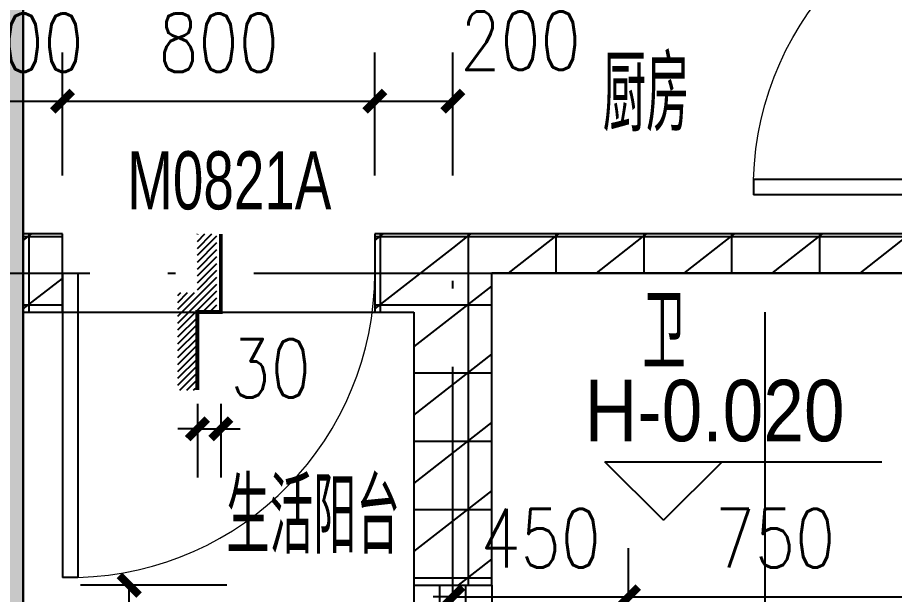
# Model space of a CAD drawing. Extents: x 718358 to 1668613, y -348838 to -159582.
# Drawn here: x 784520 to 786766, y -331317 to -329839 of the extents above; entities that cross this region are included whole.
import ezdxf

# ---------------------------------------------------------------- set-up
doc = ezdxf.new("R2010")
doc.units = 0
doc.header["$LTSCALE"] = 1000
doc.linetypes.add('DOTE', pattern=[2.42, 2, -0.2, 0.02, -0.2])
for name, color, linetype in [('建-厨卫用具', 66, 'Continuous'), ('建-墙体', 2, 'Continuous'), ('建-尺寸', 73, 'Continuous'), ('建-影线', 8, 'Continuous'), ('建-房间名', 7, 'Continuous'), ('建-柱子', 6, 'Continuous'), ('建-标高', 3, 'Continuous'), ('建-轴网', 14, 'DOTE'), ('建-门窗', 4, 'Continuous'), ('建-门窗-编号', 7, 'Continuous'), ('高差符号', 7, 'Continuous')]:
    doc.layers.add(name, color=color, linetype=linetype)
doc.styles.add('_TCH_DIM', font='gt单线西文.shx', dxfattribs={"width": 0.8, "bigfont": 'gt单线中文.shx'})
doc.styles.add('_TCH_WINDOW', font='gt单线西文.shx', dxfattribs={"height": 3.5, "bigfont": 'gt单线中文.shx'})
doc.styles.add('DIM_FONT', font='SIMPLEX.shx', dxfattribs={"width": 0.8, "bigfont": 'GBCBIG.shx'})
doc.dimstyles.new('DIMN50', dxfattribs={"dimscale": 0.5, "dimtxt": 300, "dimasz": 100, "dimexe": 250, "dimexo": 300, "dimgap": 150, "dimtad": 1, "dimdec": 0, "dimzin": 0, "dimdsep": 46, "dimtxsty": 'DIM_FONT', "dimblk": 'ARCHTICK', "dimcen": 0.09, "dimdle": 1, "dimclrt": 7, "dimazin": 2, "dimtfac": 1, "dimtdec": 0, "dimtix": 1, "dimtmove": 2, "dimatfit": 3, "dimldrblk": 'ARCHTICK', "dimfxl": 1, "dimtolj": 1, "dimtzin": 0, "dimarcsym": 0})
pattern_1 = [(0, (0, 0), (0, 175), []), (37.875, (200, 0), (-84.807639, 109.038328), []), (90, (200, 0), (-225, 1e-14), [])]

# ---------------------------------------------------------------- blocks, each defined once
blk = doc.blocks.new('$TCHSYS$DOOR2D')
for p, q in [((0.45, 0.975), (0.5, 0.975)), ((0.45, 0), (0.45, 0.975)), ((0.5, 0), (0.5, 0.975)), ((0.5, 0), (0.45, 0))]:
    blk.add_line(p, q)
at = {"lineweight": 13}
blk.add_arc((0.475, 0), 0.975, 91.4693, 180, dxfattribs=at)
blk = doc.blocks.new('$TCHSYS$WIN2D')
for p, q in [((-0.5, 0.5), (0.5, 0.5)), ((-0.5, 0.5), (-0.5, -0.5)), ((0.5, 0.5), (0.5, -0.5)), ((0.5, 0.1667), (-0.5, 0.1667)), ((0.5, -0.1667), (-0.5, -0.1667)), ((-0.5, -0.5), (0.5, -0.5))]:
    blk.add_line(p, q)
blk = doc.blocks.new('_ArchTick')
at = {"color": 0, "linetype": 'ByBlock', "const_width": 0.4}
blk.add_lwpolyline([(-0.5, -0.5), (0.5, 0.5)], dxfattribs=at)
blk = doc.blocks.new('*D389')
at = {"layer": 'Defpoints', "color": 0, "transparency": 16777216}
for p in [(786085.2, -331323.3), (785635.2, -331705.2), (786085.2, -331705.2)]:
    blk.add_point(p, dxfattribs=at)
at = {"layer": '建-尺寸', "color": 0, "lineweight": -2, "transparency": 16777216}
for p, q in [((785635.2, -331555.2), (785635.2, -331198.3)), ((786085.2, -331555.2), (786085.2, -331198.3)), ((785635.2, -331323.3), (785585.2, -331323.3)), ((785635.2, -331323.3), (786085.2, -331323.3)), ((786085.2, -331323.3), (786135.2, -331323.3))]:
    blk.add_line(p, q, dxfattribs=at)
at = {"layer": '建-尺寸', "color": 0, "lineweight": -2, "transparency": 16777216, "xscale": 50, "yscale": 50, "zscale": 50}
blk.add_blockref('_ArchTick', (785635.2, -331323.3), dxfattribs=at)
at = {"layer": '建-尺寸', "color": 0, "lineweight": -2, "transparency": 16777216, "xscale": 50, "yscale": 50, "zscale": 50, "rotation": 180}
blk.add_blockref('_ArchTick', (786085.2, -331323.3), dxfattribs=at)
at = {"layer": '建-尺寸', "color": 7, "transparency": 16777216, "insert": (785860.2, -331173.3), "char_height": 150, "attachment_point": 5, "style": 'DIM_FONT'}
blk.add_mtext('\\A1;450', dxfattribs=at)
blk = doc.blocks.new('*D390')
at = {"layer": 'Defpoints', "color": 0, "transparency": 16777216}
for p in [(786835.2, -331323.3), (786085.2, -331705.2), (786835.2, -331705.2)]:
    blk.add_point(p, dxfattribs=at)
at = {"layer": '建-尺寸', "color": 0, "lineweight": -2, "transparency": 16777216}
for p, q in [((786085.2, -331555.2), (786085.2, -331198.3)), ((786835.2, -331555.2), (786835.2, -331198.3)), ((786084.7, -331323.3), (786835.7, -331323.3))]:
    blk.add_line(p, q, dxfattribs=at)
at = {"layer": '建-尺寸', "color": 0, "lineweight": -2, "transparency": 16777216, "xscale": 50, "yscale": 50, "zscale": 50, "rotation": 180}
blk.add_blockref('_ArchTick', (786085.2, -331323.3), dxfattribs=at)
at = {"layer": '建-尺寸', "color": 0, "lineweight": -2, "transparency": 16777216, "xscale": 50, "yscale": 50, "zscale": 50}
blk.add_blockref('_ArchTick', (786835.2, -331323.3), dxfattribs=at)
at = {"layer": '建-尺寸', "color": 7, "transparency": 16777216, "insert": (786460.2, -331173.3), "char_height": 150, "attachment_point": 5, "style": 'DIM_FONT'}
blk.add_mtext('\\A1;750', dxfattribs=at)
blk = doc.blocks.new('*D398')
at = {"layer": 'Defpoints', "color": 0, "transparency": 16777216}
for p in [(784806.4, -331293.8), (785206.7, -331293.8), (785206.7, -332193.8)]:
    blk.add_point(p, dxfattribs=at)
at = {"layer": '建-尺寸', "color": 0, "lineweight": -2, "transparency": 16777216}
for p, q in [((785056.7, -331293.8), (784681.4, -331293.8)), ((784806.4, -332194.3), (784806.4, -331293.3)), ((785056.7, -332193.8), (784681.4, -332193.8))]:
    blk.add_line(p, q, dxfattribs=at)
at = {"layer": '建-尺寸', "color": 0, "lineweight": -2, "transparency": 16777216, "xscale": 50, "yscale": 50, "zscale": 50}
for p, rotation in [((784806.4, -331293.8), 90), ((784806.4, -332193.8), 270)]:
    blk.add_blockref('_ArchTick', p, dxfattribs=dict(at, rotation=rotation))
at = {"layer": '建-尺寸', "color": 7, "transparency": 16777216, "insert": (784656.4, -331743.8), "char_height": 150, "attachment_point": 5, "rotation": 90, "style": 'DIM_FONT'}
blk.add_mtext('\\A1;900', dxfattribs=at)
blk = doc.blocks.new('*D399')
at = {"layer": 'Defpoints', "color": 0, "transparency": 16777216}
for p in [(784980.9, -330678.9), (785040.9, -330678.9), (785040.9, -330893)]:
    blk.add_point(p, dxfattribs=at)
at = {"layer": '建-尺寸', "color": 0, "lineweight": -2, "transparency": 16777216}
for p, q in [((784980.9, -330828.9), (784980.9, -331018)), ((785040.9, -330828.9), (785040.9, -331018)), ((784980.9, -330893), (784930.9, -330893)), ((784980.9, -330893), (785040.9, -330893)), ((785040.9, -330893), (785090.9, -330893))]:
    blk.add_line(p, q, dxfattribs=at)
at = {"layer": '建-尺寸', "color": 0, "lineweight": -2, "transparency": 16777216, "xscale": 50, "yscale": 50, "zscale": 50}
blk.add_blockref('_ArchTick', (784980.9, -330893), dxfattribs=at)
at = {"layer": '建-尺寸', "color": 0, "lineweight": -2, "transparency": 16777216, "xscale": 50, "yscale": 50, "zscale": 50, "rotation": 180}
blk.add_blockref('_ArchTick', (785040.9, -330893), dxfattribs=at)
at = {"layer": '建-尺寸', "color": 7, "transparency": 16777216, "insert": (785168.6, -330738), "char_height": 150, "attachment_point": 5, "style": 'DIM_FONT'}
blk.add_mtext('\\A1;30', dxfattribs=at)
blk = doc.blocks.new('*D1669')
at = {"layer": 'Defpoints', "color": 0, "transparency": 16777216}
for p in [(784635.2, -330053.5), (784435.2, -330393.8), (784635.2, -330393.8)]:
    blk.add_point(p, dxfattribs=at)
at = {"layer": '建-尺寸', "color": 0, "lineweight": -2, "transparency": 16777216}
for p, q in [((784435.2, -330243.8), (784435.2, -329928.5)), ((784635.2, -330243.8), (784635.2, -329928.5)), ((784435.2, -330053.5), (784385.2, -330053.5)), ((784435.2, -330053.5), (784635.2, -330053.5)), ((784635.2, -330053.5), (784685.2, -330053.5))]:
    blk.add_line(p, q, dxfattribs=at)
at = {"layer": '建-尺寸', "color": 0, "lineweight": -2, "transparency": 16777216, "xscale": 50, "yscale": 50, "zscale": 50}
blk.add_blockref('_ArchTick', (784435.2, -330053.5), dxfattribs=at)
at = {"layer": '建-尺寸', "color": 0, "lineweight": -2, "transparency": 16777216, "xscale": 50, "yscale": 50, "zscale": 50, "rotation": 180}
blk.add_blockref('_ArchTick', (784635.2, -330053.5), dxfattribs=at)
at = {"layer": '建-尺寸', "color": 7, "transparency": 16777216, "insert": (784535.2, -329903.5), "char_height": 150, "attachment_point": 5, "style": 'DIM_FONT'}
blk.add_mtext('\\A1;200', dxfattribs=at)
blk = doc.blocks.new('*D1670')
at = {"layer": 'Defpoints', "color": 0, "transparency": 16777216}
for p in [(785435.2, -330053.5), (784635.2, -330393.8), (785435.2, -330393.8)]:
    blk.add_point(p, dxfattribs=at)
at = {"layer": '建-尺寸', "color": 0, "lineweight": -2, "transparency": 16777216}
for p, q in [((784635.2, -330243.8), (784635.2, -329928.5)), ((785435.2, -330243.8), (785435.2, -329928.5)), ((784634.7, -330053.5), (785435.7, -330053.5))]:
    blk.add_line(p, q, dxfattribs=at)
at = {"layer": '建-尺寸', "color": 0, "lineweight": -2, "transparency": 16777216, "xscale": 50, "yscale": 50, "zscale": 50, "rotation": 180}
blk.add_blockref('_ArchTick', (784635.2, -330053.5), dxfattribs=at)
at = {"layer": '建-尺寸', "color": 0, "lineweight": -2, "transparency": 16777216, "xscale": 50, "yscale": 50, "zscale": 50}
blk.add_blockref('_ArchTick', (785435.2, -330053.5), dxfattribs=at)
at = {"layer": '建-尺寸', "color": 7, "transparency": 16777216, "insert": (785035.2, -329903.5), "char_height": 150, "attachment_point": 5, "style": 'DIM_FONT'}
blk.add_mtext('\\A1;800', dxfattribs=at)
blk = doc.blocks.new('*D1671')
at = {"layer": 'Defpoints', "color": 0, "transparency": 16777216}
for p in [(785635.2, -330053.5), (785435.2, -330393.8), (785635.2, -330393.8)]:
    blk.add_point(p, dxfattribs=at)
at = {"layer": '建-尺寸', "color": 0, "lineweight": -2, "transparency": 16777216}
for p, q in [((785435.2, -330243.8), (785435.2, -329928.5)), ((785635.2, -330243.8), (785635.2, -329928.5)), ((785434.7, -330053.5), (785635.7, -330053.5))]:
    blk.add_line(p, q, dxfattribs=at)
at = {"layer": '建-尺寸', "color": 0, "lineweight": -2, "transparency": 16777216, "xscale": 50, "yscale": 50, "zscale": 50, "rotation": 180}
blk.add_blockref('_ArchTick', (785435.2, -330053.5), dxfattribs=at)
at = {"layer": '建-尺寸', "color": 0, "lineweight": -2, "transparency": 16777216, "xscale": 50, "yscale": 50, "zscale": 50}
blk.add_blockref('_ArchTick', (785635.2, -330053.5), dxfattribs=at)
at = {"layer": '建-尺寸', "color": 7, "transparency": 16777216, "insert": (785808.6, -329898.5), "char_height": 150, "attachment_point": 5, "style": 'DIM_FONT'}
blk.add_mtext('\\A1;200', dxfattribs=at)

msp = doc.modelspace()

# ---------------------------------------------------------------- hatches: boundary and pattern name
at = {"layer": '建-影线'}
h = msp.add_hatch(dxfattribs=at)
h.set_pattern_fill('钢筋混凝土', color=256, scale=20, style=0)
h.set_pattern_definition([(45, (0, 0), (-35.355339, 35.355339), []), (50, (0, 0), (143.452037, -12.550427), [15, -165]), (355, (0, 0), (-27.750267, 150.438427), [12, -132]), (100.4514, (11.95, -1.05), (115.701876, 137.887908), [12.748038, -140.228422]), (46.1842, (0, 40), (213.44821, -33.103803), [22.5, -247.5]), (96.6356, (17.79, 37.24), (186.93254, 194.823574), [19.12206, -210.3426]), (351.1842, (0, 40), (186.93239, 194.82372), [18, -198]), (21, (20, 30), (119.38141, -80.523778), [15, -165]), (326, (20, 30), (48.663066, 145.03001), [12, -132]), (71.4514, (29.95, 23.29), (168.044526, 64.5061), [12.748038, -140.228422]), (37.5, (0, 0), (2.431971, 66.5787708), [0, -130.4, 0, -134, 0, -132.5]), (7.5, (0, 0), (52.6139075, 78.8823424), [0, -76.4, 0, -127.4, 0, -50.5]), (327.5, (-44.6, 0), (106.7644872, -4.5109743), [0, -50, 0, -156, 0, -207]), (317.5, (-64.6, 0), (116.637234, 20.020996), [0, -65, 0, -103.6, 0, -147])])
h.paths.add_polyline_path([(784535.2, -328793.8), (784885.2, -328793.8), (784885.2, -328593.8), (783235.2, -328593.8), (783235.2, -328793.8), (784335.2, -328793.8), (784335.2, -332293.8), (784535.2, -332293.8)])
h = msp.add_hatch(dxfattribs=at)
h.set_pattern_fill('空心砖', color=256, scale=50, style=0)
h.set_pattern_definition(pattern_1)
h.paths.add_polyline_path([(784535.2, -330393.8), (784535.2, -330593.8), (784635.2, -330593.8), (784635.2, -330393.8)])
h = msp.add_hatch(dxfattribs=at)
h.set_pattern_fill('空心砖', color=256, scale=50, style=0)
h.set_pattern_definition(pattern_1)
h.paths.add_polyline_path([(785635.2, -330393.8), (785435.2, -330393.8), (785435.2, -330593.8), (785535.2, -330593.8), (785635.2, -330493.8)])
h = msp.add_hatch(dxfattribs=at)
h.set_pattern_fill('空心砖', color=256, scale=50, style=0)
h.set_pattern_definition(pattern_1)
h.paths.add_polyline_path([(787168.5, -330427.1), (787135.2, -330393.8), (785635.2, -330393.8), (785635.2, -330493.8), (787135.2, -330493.8)])
h = msp.add_hatch(dxfattribs=at)
h.set_pattern_fill('空心砖', color=256, scale=50, style=0)
h.set_pattern_definition(pattern_1)
h.paths.add_polyline_path([(785535.2, -330593.8), (785535.2, -331293.8), (785735.2, -331293.8), (785735.2, -330493.8), (785635.2, -330493.8)])
at = {"layer": '高差符号'}
h = msp.add_hatch(dxfattribs=at)
h.set_pattern_fill('ANSI31', color=256, scale=100, angle=270, style=0)
h.set_pattern_definition([(45, (1528070.982, -108973.16), (8.83883476, -8.83883476), [])])
h.paths.add_polyline_path([(784980.9, -330543.8), (784980.9, -330393.8), (785030.9, -330393.8), (785030.9, -330593.8), (784980.9, -330593.8), (784980.9, -330793.8), (784930.9, -330793.8), (784930.9, -330543.8)])

# ---------------------------------------------------------------- linework, layer by layer
at = {"layer": '建-厨卫用具'}
msp.add_line((786435.2, -332193.8), (786435.2, -330593.8), dxfattribs=at)
at = {"layer": '建-墙体'}
for p, q in [((784635.2, -330393.8), (784535.2, -330393.8)), ((784635.2, -330593.8), (784635.2, -330393.8)), ((785635.2, -330393.8), (785435.2, -330393.8)), ((785435.2, -330393.8), (785435.2, -330593.8)), ((787135.2, -330393.8), (785635.2, -330393.8)), ((785735.2, -331293.8), (785735.2, -330493.8)), ((787135.2, -330493.8), (785735.2, -330493.8)), ((784535.2, -330593.8), (784635.2, -330593.8)), ((785435.2, -330593.8), (785535.2, -330593.8)), ((785535.2, -330593.8), (785535.2, -331293.8)), ((785535.2, -331293.8), (785735.2, -331293.8))]:
    msp.add_line(p, q, dxfattribs=at)
at = {"layer": '建-柱子'}
msp.add_line((784535.2, -332293.8), (784535.2, -328793.8), dxfattribs=at)
msp.add_lwpolyline([(784335.2, -332293.8), (784335.2, -328793.8), (783235.2, -328793.8), (783235.2, -328593.8), (784885.2, -328593.8), (784885.2, -328793.8), (784535.2, -328793.8), (784535.2, -332293.8)], dxfattribs=at)
at = {"layer": '建-标高'}
for p, q in [((786174.8, -331127.4), (786024.8, -330977.4)), ((786024.8, -330977.4), (786734.2, -330977.4)), ((786174.8, -331127.4), (786324.8, -330977.4))]:
    msp.add_line(p, q, dxfattribs=at)
at = {"layer": '建-轴网'}
for p, q in [((768185.2, -330493.8), (810335.2, -330493.8)), ((785635.2, -339993.8), (785635.2, -330493.8))]:
    msp.add_line(p, q, dxfattribs=at)
at = {"layer": '建-门窗'}
msp.add_line((784635.2, -330593.8), (785435.2, -330593.8), dxfattribs=at)
at = {"layer": '高差符号', "const_width": 10}
msp.add_lwpolyline([(785040.9, -330393.8), (785040.9, -330593.8), (784980.9, -330593.8), (784980.9, -330793.8)], dxfattribs=at)

# ---------------------------------------------------------------- block references
at = {"layer": '建-门窗'}
ref = msp.add_blockref('$TCHSYS$DOOR2D', (787185.2, -329893.8), dxfattribs=dict(at, xscale=800, yscale=-800, zscale=800, rotation=270.0000000000222))
ref.add_attrib('A', 'M0821', (787447.1, -330075.8), dxfattribs={"layer": '建-门窗-编号', "height": 148.75, "rotation": 90, "style": '_TCH_WINDOW', "width": 0.705882})
ref = msp.add_blockref('$TCHSYS$DOOR2D', (785035.2, -330493.8), dxfattribs=dict(at, xscale=-800, yscale=-800, zscale=-800, rotation=2.53063844855878e-06))
ref.add_attrib('A', 'M0821A', (784801.2, -330330.7), dxfattribs={"layer": '建-门窗-编号', "height": 148.75, "rotation": 0, "style": '_TCH_WINDOW', "width": 0.705882})
ref = msp.add_blockref('$TCHSYS$WIN2D', (785635.2, -331743.8), dxfattribs=dict(at, xscale=900, yscale=-200, zscale=900, rotation=270.0000000017263))
ref.add_attrib('A', 'C0912', (785947.1, -331933.8), dxfattribs={"layer": '建-门窗-编号', "height": 148.75, "rotation": 90, "style": '_TCH_WINDOW', "width": 0.705882})

# ---------------------------------------------------------------- texts
at = {"layer": '建-房间名', "style": 'DIM_FONT', "width": 0.8}
for s, height, p in [('厨房', 192.91, (786019.1, -330131.1)), ('卫', 192.9, (786121.1, -330741.3)), ('生活阳台', 192.91, (785055, -331213.2))]:
    msp.add_text(s, height=height, dxfattribs=at).set_placement(p)
at = {"layer": '建-标高', "style": '_TCH_DIM', "width": 0.888889}
msp.add_text('H-0.020', height=157.5, dxfattribs=at).set_placement((785972.5, -330924.9))

# ---------------------------------------------------------------- dimensions: what is measured, and where the dimension line sits
at = {"layer": '建-尺寸'}
dim = msp.add_linear_dim(base=(785635.2, -330053.5), p1=(785435.2, -330393.8), p2=(785635.2, -330393.8), angle=0, dimstyle='DIMN50', dxfattribs=at)
dim.commit()
dim.dimension.update_dxf_attribs({"geometry": '*D1671', "text_midpoint": (785808.6, -329898.5), "dimtype": 161})
for p1, p2, distance, picture, middle in [((784435.2, -330393.8), (784635.2, -330393.8), 340.3, '*D1669', (784535.2, -329903.5)), ((784635.2, -330393.8), (785435.2, -330393.8), 340.3, '*D1670', (785035.2, -329903.5)), ((785635.2, -331705.2), (786085.2, -331705.2), 381.9, '*D389', (785860.2, -331173.3)), ((786085.2, -331705.2), (786835.2, -331705.2), 381.9, '*D390', (786460.2, -331173.3)), ((785206.7, -332193.8), (785206.7, -331293.8), 400.3, '*D398', (784656.4, -331743.8))]:
    dim = msp.add_aligned_dim(p1=p1, p2=p2, distance=distance, dimstyle='DIMN50', dxfattribs=at)
    dim.commit()
    dim.dimension.update_dxf_attribs({"geometry": picture, "text_midpoint": middle})
dim = msp.add_linear_dim(base=(785040.9, -330893), p1=(784980.9, -330678.9), p2=(785040.9, -330678.9), angle=0, text='30', dimstyle='DIMN50', dxfattribs=at)
dim.commit()
dim.dimension.update_dxf_attribs({"geometry": '*D399', "text_midpoint": (785168.6, -330738), "dimtype": 161})

doc.saveas('drawing.dxf')
